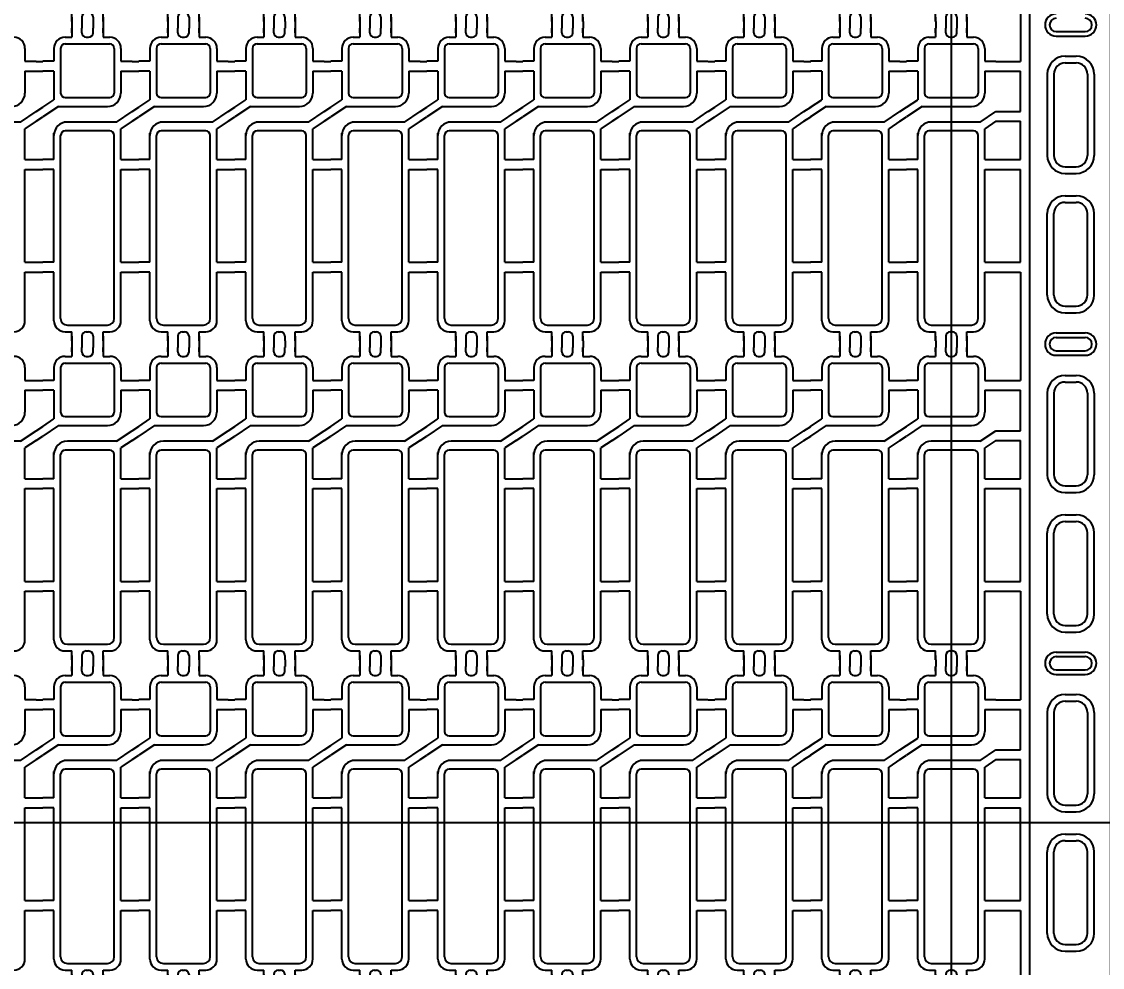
# Model space of a CAD drawing. Header units: millimetres. Extents: x -969 to -640, y 747 to 954.
# Drawn here: x -684.57 to -660.36, y 883.88 to 905.07 of the extents above; entities that cross this region are included whole.
import ezdxf

# ---------------------------------------------------------------- set-up
doc = ezdxf.new("R2010")
doc.units = ezdxf.units.MM
doc.header["$PDMODE"] = 3
doc.header["$PDSIZE"] = -1
doc.linetypes.add('CENTER', pattern=[10.16, 6.35, -1.27, 1.27, -1.27])
doc.linetypes.add('HIDDEN', pattern=[1.905, 1.27, -0.635])
doc.layers.get('DEFPOINTS').update_dxf_attribs({"color": 10})
for name, color, linetype in [('1', 3, 'Continuous'), ('b etching', 1, 'Continuous'), ('CEN', 8, 'CENTER'), ('DIM', 7, 'Continuous'), ('HID', 1, 'HIDDEN')]:
    doc.layers.add(name, color=color, linetype=linetype)
doc.styles.add('SIMPLEX', font='simplex')
doc.styles.get("Standard").update_dxf_attribs({"font": 'txt.shx', "bigfont": 'chineset.shx'})
doc.dimstyles.new('ISO-25', dxfattribs={"dimtxt": 2.5, "dimasz": 2.5, "dimexe": 1.25, "dimexo": 0.625, "dimtad": 1, "dimtxsty": 'Standard', "dimcen": 2.5, "dimadec": 0, "dimazin": 0, "dimtfac": 1, "dimtmove": 0, "dimatfit": 3, "dimfxl": 1, "dimarcsym": 0})

# ---------------------------------------------------------------- blocks, each defined once
blk = doc.blocks.new('_OPEN30')
at = {"color": 0, "linetype": 'ByBlock'}
for p, q in [((-1, 0.268), (0, 0)), ((0, 0), (-1, -0.268)), ((0, 0), (-1, 0))]:
    blk.add_line(p, q, dxfattribs=at)
blk = doc.blocks.new('*D30')
at = {"layer": 'DEFPOINTS', "color": 0, "transparency": 16777216}
for p in [(-660.174, 942.797), (-718.249, 920.116), (-660.174, 858.416)]:
    blk.add_point(p, dxfattribs=at)
at = {"layer": 'DIM', "color": 0, "lineweight": -2, "transparency": 16777216}
for p, q in [((-718.249, 921.116), (-718.249, 943.797)), ((-660.174, 859.416), (-660.174, 943.797)), ((-716.249, 942.797), (-698.14, 942.797)), ((-662.174, 942.797), (-680.283, 942.797))]:
    blk.add_line(p, q, dxfattribs=at)
at = {"layer": 'DIM', "color": 0, "lineweight": -2, "transparency": 16777216, "xscale": 2, "yscale": 2, "zscale": 2, "rotation": 180}
blk.add_blockref('_OPEN30', (-718.249, 942.797), dxfattribs=at)
at = {"layer": 'DIM', "color": 0, "lineweight": -2, "transparency": 16777216, "xscale": 2, "yscale": 2, "zscale": 2}
blk.add_blockref('_OPEN30', (-660.174, 942.797), dxfattribs=at)
at = {"layer": 'DIM', "color": 0, "transparency": 16777216, "insert": (-689.211, 942.797), "char_height": 3, "attachment_point": 5, "style": 'SIMPLEX'}
blk.add_mtext('58,075', dxfattribs=at)
blk = doc.blocks.new('e1')
at = {"layer": '1'}
for p, q in [((-947.058, 906.581), (-947.058, 906.481)), ((-947.058, 906.481), (-947.058, 906.581)), ((-947.058, 906.581), (-947.058, 906.381)), ((-946.358, 906.581), (-946.358, 906.481)), ((-946.358, 906.481), (-946.358, 906.581)), ((-946.358, 906.581), (-946.358, 906.381)), ((-946.358, 906.381), (-946.208, 906.381)), ((-947.458, 906.131), (-947.458, 905.841)), ((-945.958, 906.131), (-945.958, 905.841)), ((-947.458, 905.841), (-947.708, 905.841)), ((-945.958, 905.841), (-945.708, 905.841)), ((-947.458, 905.621), (-947.708, 905.621)), ((-947.458, 905.621), (-947.458, 904.981)), ((-945.958, 905.621), (-945.958, 905.131)), ((-945.958, 905.621), (-945.708, 905.621)), ((-947.358, 904.831), (-946.258, 904.831)), ((-946.058, 904.481), (-947.158, 904.481)), ((-947.458, 903.641), (-947.458, 904.231)), ((-945.958, 903.641), (-945.958, 904.331)), ((-947.458, 903.641), (-947.708, 903.641)), ((-945.958, 903.641), (-945.708, 903.641)), ((-947.458, 903.421), (-947.708, 903.421)), ((-947.458, 901.341), (-947.458, 903.421)), ((-945.958, 901.341), (-945.958, 903.421)), ((-945.958, 903.421), (-945.708, 903.421)), ((-947.458, 901.341), (-947.708, 901.341)), ((-945.958, 901.341), (-945.708, 901.341)), ((-947.458, 901.121), (-947.708, 901.121)), ((-947.458, 900.031), (-947.458, 901.121)), ((-945.958, 900.031), (-945.958, 901.121)), ((-945.958, 901.121), (-945.708, 901.121)), ((-947.058, 899.581), (-947.058, 899.781)), ((-947.058, 899.581), (-947.058, 899.681)), ((-947.058, 899.681), (-947.058, 899.581)), ((-946.358, 899.781), (-946.208, 899.781)), ((-946.358, 899.581), (-946.358, 899.781)), ((-946.358, 899.581), (-946.358, 899.681)), ((-946.358, 899.681), (-946.358, 899.581))]:
    blk.add_line(p, q, dxfattribs=at)
at = {"layer": '1', "linetype": 'ByBlock'}
for p, q in [((-946.833, 906.481), (-946.833, 906.581)), ((-946.583, 906.481), (-946.583, 906.581)), ((-947.208, 906.381), (-947.058, 906.381)), ((-946.733, 906.381), (-946.683, 906.381)), ((-947.708, 904.814), (-947.458, 904.981)), ((-947.358, 904.831), (-947.708, 904.597)), ((-946.058, 904.481), (-945.708, 904.714)), ((-945.708, 904.497), (-945.958, 904.331)), ((-947.208, 899.781), (-947.058, 899.781)), ((-946.833, 899.681), (-946.833, 899.581)), ((-946.733, 899.781), (-946.683, 899.781)), ((-946.583, 899.681), (-946.583, 899.581))]:
    blk.add_line(p, q, dxfattribs=at)
for centre, start, end in [((-946.733, 906.481), 180, 270), ((-946.683, 906.481), 270, 0), ((-946.733, 899.681), 90, 180), ((-946.683, 899.681), 0, 90)]:
    blk.add_arc(centre, 0.1, start, end, dxfattribs=at)
at = {"layer": '1'}
for centre, radius, start, end in [((-947.208, 906.131), 0.25, 90, 180), ((-946.208, 906.131), 0.25, 0, 90), ((-946.258, 905.131), 0.3, 270, 0), ((-947.158, 904.181), 0.3, 90, 180), ((-947.208, 900.031), 0.25, 180, 270), ((-946.208, 900.031), 0.25, 270, 0)]:
    blk.add_arc(centre, radius, start, end, dxfattribs=at)
blk = doc.blocks.new('e2')
at = {"layer": 'b etching', "linetype": 'ByBlock'}
for p, q in [((-947.208, 906.231), (-946.208, 906.231)), ((-947.308, 906.131), (-947.308, 905.131)), ((-946.108, 906.131), (-946.108, 905.131)), ((-947.208, 905.031), (-946.208, 905.031)), ((-946.208, 904.281), (-947.208, 904.281)), ((-947.308, 900.081), (-947.308, 904.181)), ((-946.108, 900.081), (-946.108, 904.181)), ((-947.158, 899.931), (-946.258, 899.931))]:
    blk.add_line(p, q, dxfattribs=at)
for centre, radius, start, end in [((-947.208, 906.131), 0.1, 90, 180), ((-946.208, 906.131), 0.1, 360, 90), ((-947.208, 905.131), 0.1, 180, 270), ((-946.208, 905.131), 0.1, 270, 360), ((-947.208, 904.181), 0.1, 90, 180), ((-946.208, 904.181), 0.1, 0, 90), ((-947.158, 900.081), 0.15, 180, 270), ((-946.258, 900.081), 0.15, 270, 0)]:
    blk.add_arc(centre, radius, start, end, dxfattribs=at)

msp = doc.modelspace()

# ---------------------------------------------------------------- linework, layer by layer
at = {"layer": '1', "linetype": 'ByBlock'}
for p, q in [((-662.1986804, 906.60640189), (-662.1986804, 904.17640189)), ((-683.4486804, 905.06640189), (-683.4486804, 904.91640189)), ((-683.2236804, 905.06640189), (-683.2236804, 904.91640189)), ((-682.9736804, 905.06640189), (-682.9736804, 904.91640189)), ((-682.7486804, 905.06640189), (-682.7486804, 904.91640189)), ((-681.2986804, 905.06640189), (-681.2986804, 904.91640189)), ((-681.0736804, 905.06640189), (-681.0736804, 904.91640189)), ((-680.8236804, 905.06640189), (-680.8236804, 904.91640189)), ((-680.5986804, 905.06640189), (-680.5986804, 904.91640189)), ((-679.1486804, 905.06640189), (-679.1486804, 904.91640189)), ((-678.9236804, 905.06640189), (-678.9236804, 904.91640189)), ((-678.6736804, 905.06640189), (-678.6736804, 904.91640189)), ((-678.4486804, 905.06640189), (-678.4486804, 904.91640189)), ((-676.9986804, 905.06640189), (-676.9986804, 904.91640189)), ((-676.7736804, 905.06640189), (-676.7736804, 904.91640189)), ((-676.5236804, 905.06640189), (-676.5236804, 904.91640189)), ((-676.2986804, 905.06640189), (-676.2986804, 904.91640189)), ((-674.8486804, 905.06640189), (-674.8486804, 904.91640189)), ((-674.6236804, 905.06640189), (-674.6236804, 904.91640189)), ((-674.3736804, 905.06640189), (-674.3736804, 904.91640189)), ((-674.1486804, 905.06640189), (-674.1486804, 904.91640189)), ((-672.6986804, 905.06640189), (-672.6986804, 904.91640189)), ((-672.4736804, 905.06640189), (-672.4736804, 904.91640189)), ((-672.2236804, 905.06640189), (-672.2236804, 904.91640189)), ((-671.9986804, 905.06640189), (-671.9986804, 904.91640189)), ((-670.5486804, 905.06640189), (-670.5486804, 904.91640189)), ((-670.3236804, 905.06640189), (-670.3236804, 904.91640189)), ((-670.0736804, 905.06640189), (-670.0736804, 904.91640189)), ((-669.8486804, 905.06640189), (-669.8486804, 904.91640189)), ((-668.3986804, 905.06640189), (-668.3986804, 904.91640189)), ((-668.1736804, 905.06640189), (-668.1736804, 904.91640189)), ((-667.9236804, 905.06640189), (-667.9236804, 904.91640189)), ((-667.6986804, 905.06640189), (-667.6986804, 904.91640189)), ((-666.2486804, 905.06640189), (-666.2486804, 904.91640189)), ((-666.0236804, 905.06640189), (-666.0236804, 904.91640189)), ((-665.7736804, 905.06640189), (-665.7736804, 904.91640189)), ((-665.5486804, 905.06640189), (-665.5486804, 904.91640189)), ((-664.0986804, 905.06640189), (-664.0986804, 904.91640189)), ((-663.8736804, 905.06640189), (-663.8736804, 904.91640189)), ((-663.6236804, 905.06640189), (-663.6236804, 904.91640189)), ((-663.3986804, 905.06640189), (-663.3986804, 904.91640189)), ((-684.2486804, 904.17640189), (-684.0986804, 904.17640189)), ((-682.0986804, 904.17640189), (-681.9486804, 904.17640189)), ((-679.9486804, 904.17640189), (-679.7986804, 904.17640189)), ((-677.7986804, 904.17640189), (-677.6486804, 904.17640189)), ((-675.6486804, 904.17640189), (-675.4986804, 904.17640189)), ((-673.4986804, 904.17640189), (-673.3486804, 904.17640189)), ((-671.3486804, 904.17640189), (-671.1986804, 904.17640189)), ((-669.1986804, 904.17640189), (-669.0486804, 904.17640189)), ((-667.0486804, 904.17640189), (-666.8986804, 904.17640189)), ((-664.8986804, 904.17640189), (-664.7486804, 904.17640189)), ((-662.7486804, 904.17640189), (-662.1986804, 904.17640189)), ((-684.2486804, 903.95640189), (-684.0986804, 903.95640189)), ((-682.0986804, 903.95640189), (-681.9486804, 903.95640189)), ((-679.9486804, 903.95640189), (-679.7986804, 903.95640189)), ((-677.7986804, 903.95640189), (-677.6486804, 903.95640189)), ((-675.6486804, 903.95640189), (-675.4986804, 903.95640189)), ((-673.4986804, 903.95640189), (-673.3486804, 903.95640189)), ((-671.3486804, 903.95640189), (-671.1986804, 903.95640189)), ((-669.1986804, 903.95640189), (-669.0486804, 903.95640189)), ((-667.0486804, 903.95640189), (-666.8986804, 903.95640189)), ((-664.8986804, 903.95640189), (-664.7486804, 903.95640189)), ((-662.7486804, 903.95640189), (-662.1986804, 903.95640189)), ((-662.1986804, 903.04973522), (-662.1986804, 903.95640189)), ((-684.2486804, 903.04973522), (-684.0986804, 903.14973522)), ((-682.0986804, 903.04973522), (-681.9486804, 903.14973522)), ((-679.9486804, 903.04973522), (-679.7986804, 903.14973522)), ((-677.7986804, 903.04973522), (-677.6486804, 903.14973522)), ((-675.6486804, 903.04973522), (-675.4986804, 903.14973522)), ((-673.4986804, 903.04973522), (-673.3486804, 903.14973522)), ((-671.3486804, 903.04973522), (-671.1986804, 903.14973522)), ((-669.1986804, 903.04973522), (-669.0486804, 903.14973522)), ((-667.0486804, 903.04973522), (-666.8986804, 903.14973522)), ((-664.8986804, 903.04973522), (-664.7486804, 903.14973522)), ((-662.7486804, 903.04973522), (-662.1986804, 903.04973522)), ((-684.2486804, 902.83306855), (-684.0986804, 902.93306855)), ((-682.0986804, 902.83306855), (-681.9486804, 902.93306855)), ((-679.9486804, 902.83306855), (-679.7986804, 902.93306855)), ((-677.7986804, 902.83306855), (-677.6486804, 902.93306855)), ((-675.6486804, 902.83306855), (-675.4986804, 902.93306855)), ((-673.4986804, 902.83306855), (-673.3486804, 902.93306855)), ((-671.3486804, 902.83306855), (-671.1986804, 902.93306855)), ((-669.1986804, 902.83306855), (-669.0486804, 902.93306855)), ((-667.0486804, 902.83306855), (-666.8986804, 902.93306855)), ((-664.8986804, 902.83306855), (-664.7486804, 902.93306855)), ((-662.7486804, 902.83306855), (-662.1986804, 902.83306855)), ((-662.1986804, 901.97640189), (-662.1986804, 902.83306855)), ((-684.2486804, 901.97640189), (-684.0986804, 901.97640189)), ((-682.0986804, 901.97640189), (-681.9486804, 901.97640189)), ((-679.9486804, 901.97640189), (-679.7986804, 901.97640189)), ((-677.7986804, 901.97640189), (-677.6486804, 901.97640189)), ((-675.6486804, 901.97640189), (-675.4986804, 901.97640189)), ((-673.4986804, 901.97640189), (-673.3486804, 901.97640189)), ((-671.3486804, 901.97640189), (-671.1986804, 901.97640189)), ((-669.1986804, 901.97640189), (-669.0486804, 901.97640189)), ((-667.0486804, 901.97640189), (-666.8986804, 901.97640189)), ((-664.8986804, 901.97640189), (-664.7486804, 901.97640189)), ((-662.7486804, 901.97640189), (-662.1986804, 901.97640189)), ((-684.2486804, 901.75640189), (-684.0986804, 901.75640189)), ((-682.0986804, 901.75640189), (-681.9486804, 901.75640189)), ((-679.9486804, 901.75640189), (-679.7986804, 901.75640189)), ((-677.7986804, 901.75640189), (-677.6486804, 901.75640189)), ((-675.6486804, 901.75640189), (-675.4986804, 901.75640189)), ((-673.4986804, 901.75640189), (-673.3486804, 901.75640189)), ((-671.3486804, 901.75640189), (-671.1986804, 901.75640189)), ((-669.1986804, 901.75640189), (-669.0486804, 901.75640189)), ((-667.0486804, 901.75640189), (-666.8986804, 901.75640189)), ((-664.8986804, 901.75640189), (-664.7486804, 901.75640189)), ((-662.7486804, 901.75640189), (-662.1986804, 901.75640189)), ((-662.1986804, 899.67640189), (-662.1986804, 901.75640189)), ((-684.2486804, 899.67640189), (-684.0986804, 899.67640189)), ((-682.0986804, 899.67640189), (-681.9486804, 899.67640189)), ((-679.9486804, 899.67640189), (-679.7986804, 899.67640189)), ((-677.7986804, 899.67640189), (-677.6486804, 899.67640189)), ((-675.6486804, 899.67640189), (-675.4986804, 899.67640189)), ((-673.4986804, 899.67640189), (-673.3486804, 899.67640189)), ((-671.3486804, 899.67640189), (-671.1986804, 899.67640189)), ((-669.1986804, 899.67640189), (-669.0486804, 899.67640189)), ((-667.0486804, 899.67640189), (-666.8986804, 899.67640189)), ((-664.8986804, 899.67640189), (-664.7486804, 899.67640189)), ((-662.7486804, 899.67640189), (-662.1986804, 899.67640189)), ((-684.2486804, 899.45640189), (-684.0986804, 899.45640189)), ((-682.0986804, 899.45640189), (-681.9486804, 899.45640189)), ((-679.9486804, 899.45640189), (-679.7986804, 899.45640189)), ((-677.7986804, 899.45640189), (-677.6486804, 899.45640189)), ((-675.6486804, 899.45640189), (-675.4986804, 899.45640189)), ((-673.4986804, 899.45640189), (-673.3486804, 899.45640189)), ((-671.3486804, 899.45640189), (-671.1986804, 899.45640189)), ((-669.1986804, 899.45640189), (-669.0486804, 899.45640189)), ((-667.0486804, 899.45640189), (-666.8986804, 899.45640189)), ((-664.8986804, 899.45640189), (-664.7486804, 899.45640189)), ((-662.7486804, 899.45640189), (-662.1986804, 899.45640189)), ((-662.1986804, 899.45640189), (-662.1986804, 897.02640189)), ((-683.4486804, 897.91640189), (-683.4486804, 897.76640189)), ((-683.2236804, 897.91640189), (-683.2236804, 897.76640189)), ((-682.9736804, 897.91640189), (-682.9736804, 897.76640189)), ((-682.7486804, 897.91640189), (-682.7486804, 897.76640189)), ((-681.2986804, 897.91640189), (-681.2986804, 897.76640189)), ((-681.0736804, 897.91640189), (-681.0736804, 897.76640189)), ((-680.8236804, 897.91640189), (-680.8236804, 897.76640189)), ((-680.5986804, 897.91640189), (-680.5986804, 897.76640189)), ((-679.1486804, 897.91640189), (-679.1486804, 897.76640189)), ((-678.9236804, 897.91640189), (-678.9236804, 897.76640189)), ((-678.6736804, 897.91640189), (-678.6736804, 897.76640189)), ((-678.4486804, 897.91640189), (-678.4486804, 897.76640189)), ((-676.9986804, 897.91640189), (-676.9986804, 897.76640189)), ((-676.7736804, 897.91640189), (-676.7736804, 897.76640189)), ((-676.5236804, 897.91640189), (-676.5236804, 897.76640189)), ((-676.2986804, 897.91640189), (-676.2986804, 897.76640189)), ((-674.8486804, 897.91640189), (-674.8486804, 897.76640189)), ((-674.6236804, 897.91640189), (-674.6236804, 897.76640189)), ((-674.3736804, 897.91640189), (-674.3736804, 897.76640189)), ((-674.1486804, 897.91640189), (-674.1486804, 897.76640189)), ((-672.6986804, 897.91640189), (-672.6986804, 897.76640189)), ((-672.4736804, 897.91640189), (-672.4736804, 897.76640189)), ((-672.2236804, 897.91640189), (-672.2236804, 897.76640189)), ((-671.9986804, 897.91640189), (-671.9986804, 897.76640189)), ((-670.5486804, 897.91640189), (-670.5486804, 897.76640189)), ((-670.3236804, 897.91640189), (-670.3236804, 897.76640189)), ((-670.0736804, 897.91640189), (-670.0736804, 897.76640189)), ((-669.8486804, 897.91640189), (-669.8486804, 897.76640189)), ((-668.3986804, 897.91640189), (-668.3986804, 897.76640189)), ((-668.1736804, 897.91640189), (-668.1736804, 897.76640189)), ((-667.9236804, 897.91640189), (-667.9236804, 897.76640189)), ((-667.6986804, 897.91640189), (-667.6986804, 897.76640189)), ((-666.2486804, 897.91640189), (-666.2486804, 897.76640189)), ((-666.0236804, 897.91640189), (-666.0236804, 897.76640189)), ((-665.7736804, 897.91640189), (-665.7736804, 897.76640189)), ((-665.5486804, 897.91640189), (-665.5486804, 897.76640189)), ((-664.0986804, 897.91640189), (-664.0986804, 897.76640189)), ((-663.8736804, 897.91640189), (-663.8736804, 897.76640189)), ((-663.6236804, 897.91640189), (-663.6236804, 897.76640189)), ((-663.3986804, 897.91640189), (-663.3986804, 897.76640189)), ((-684.2486804, 897.02640189), (-684.0986804, 897.02640189)), ((-682.0986804, 897.02640189), (-681.9486804, 897.02640189)), ((-679.9486804, 897.02640189), (-679.7986804, 897.02640189)), ((-677.7986804, 897.02640189), (-677.6486804, 897.02640189)), ((-675.6486804, 897.02640189), (-675.4986804, 897.02640189)), ((-673.4986804, 897.02640189), (-673.3486804, 897.02640189)), ((-671.3486804, 897.02640189), (-671.1986804, 897.02640189)), ((-669.1986804, 897.02640189), (-669.0486804, 897.02640189)), ((-667.0486804, 897.02640189), (-666.8986804, 897.02640189)), ((-664.8986804, 897.02640189), (-664.7486804, 897.02640189)), ((-662.7486804, 897.02640189), (-662.1986804, 897.02640189)), ((-684.2486804, 896.80640189), (-684.0986804, 896.80640189)), ((-682.0986804, 896.80640189), (-681.9486804, 896.80640189)), ((-679.9486804, 896.80640189), (-679.7986804, 896.80640189)), ((-677.7986804, 896.80640189), (-677.6486804, 896.80640189)), ((-675.6486804, 896.80640189), (-675.4986804, 896.80640189)), ((-673.4986804, 896.80640189), (-673.3486804, 896.80640189)), ((-671.3486804, 896.80640189), (-671.1986804, 896.80640189)), ((-669.1986804, 896.80640189), (-669.0486804, 896.80640189)), ((-667.0486804, 896.80640189), (-666.8986804, 896.80640189)), ((-664.8986804, 896.80640189), (-664.7486804, 896.80640189)), ((-662.7486804, 896.80640189), (-662.1986804, 896.80640189)), ((-662.1986804, 895.89973522), (-662.1986804, 896.80640189)), ((-684.2486804, 895.89973522), (-684.0986804, 895.99973522)), ((-682.0986804, 895.89973522), (-681.9486804, 895.99973522)), ((-679.9486804, 895.89973522), (-679.7986804, 895.99973522)), ((-677.7986804, 895.89973522), (-677.6486804, 895.99973522)), ((-675.6486804, 895.89973522), (-675.4986804, 895.99973522)), ((-673.4986804, 895.89973522), (-673.3486804, 895.99973522)), ((-671.3486804, 895.89973522), (-671.1986804, 895.99973522)), ((-669.1986804, 895.89973522), (-669.0486804, 895.99973522)), ((-667.0486804, 895.89973522), (-666.8986804, 895.99973522)), ((-664.8986804, 895.89973522), (-664.7486804, 895.99973522)), ((-684.2486804, 895.68306855), (-684.0986804, 895.78306855)), ((-682.0986804, 895.68306855), (-681.9486804, 895.78306855)), ((-679.9486804, 895.68306855), (-679.7986804, 895.78306855)), ((-677.7986804, 895.68306855), (-677.6486804, 895.78306855)), ((-675.6486804, 895.68306855), (-675.4986804, 895.78306855)), ((-673.4986804, 895.68306855), (-673.3486804, 895.78306855)), ((-671.3486804, 895.68306855), (-671.1986804, 895.78306855)), ((-669.1986804, 895.68306855), (-669.0486804, 895.78306855)), ((-667.0486804, 895.68306855), (-666.8986804, 895.78306855)), ((-664.8986804, 895.68306855), (-664.7486804, 895.78306855)), ((-662.7486804, 895.89973522), (-662.1986804, 895.89973522)), ((-662.7486804, 895.68306855), (-662.1986804, 895.68306855)), ((-662.1986804, 894.82640189), (-662.1986804, 895.68306855)), ((-684.2486804, 894.82640189), (-684.0986804, 894.82640189)), ((-682.0986804, 894.82640189), (-681.9486804, 894.82640189)), ((-679.9486804, 894.82640189), (-679.7986804, 894.82640189)), ((-677.7986804, 894.82640189), (-677.6486804, 894.82640189)), ((-675.6486804, 894.82640189), (-675.4986804, 894.82640189)), ((-673.4986804, 894.82640189), (-673.3486804, 894.82640189)), ((-671.3486804, 894.82640189), (-671.1986804, 894.82640189)), ((-669.1986804, 894.82640189), (-669.0486804, 894.82640189)), ((-667.0486804, 894.82640189), (-666.8986804, 894.82640189)), ((-664.8986804, 894.82640189), (-664.7486804, 894.82640189)), ((-662.7486804, 894.82640189), (-662.1986804, 894.82640189)), ((-684.2486804, 894.60640189), (-684.0986804, 894.60640189)), ((-682.0986804, 894.60640189), (-681.9486804, 894.60640189)), ((-679.9486804, 894.60640189), (-679.7986804, 894.60640189)), ((-677.7986804, 894.60640189), (-677.6486804, 894.60640189)), ((-675.6486804, 894.60640189), (-675.4986804, 894.60640189)), ((-673.4986804, 894.60640189), (-673.3486804, 894.60640189)), ((-671.3486804, 894.60640189), (-671.1986804, 894.60640189)), ((-669.1986804, 894.60640189), (-669.0486804, 894.60640189)), ((-667.0486804, 894.60640189), (-666.8986804, 894.60640189)), ((-664.8986804, 894.60640189), (-664.7486804, 894.60640189)), ((-662.7486804, 894.60640189), (-662.1986804, 894.60640189)), ((-662.1986804, 892.52640189), (-662.1986804, 894.60640189)), ((-684.2486804, 892.52640189), (-684.0986804, 892.52640189)), ((-682.0986804, 892.52640189), (-681.9486804, 892.52640189)), ((-679.9486804, 892.52640189), (-679.7986804, 892.52640189)), ((-677.7986804, 892.52640189), (-677.6486804, 892.52640189)), ((-675.6486804, 892.52640189), (-675.4986804, 892.52640189)), ((-673.4986804, 892.52640189), (-673.3486804, 892.52640189)), ((-671.3486804, 892.52640189), (-671.1986804, 892.52640189)), ((-669.1986804, 892.52640189), (-669.0486804, 892.52640189)), ((-667.0486804, 892.52640189), (-666.8986804, 892.52640189)), ((-664.8986804, 892.52640189), (-664.7486804, 892.52640189)), ((-662.7486804, 892.52640189), (-662.1986804, 892.52640189)), ((-684.2486804, 892.30640189), (-684.0986804, 892.30640189)), ((-682.0986804, 892.30640189), (-681.9486804, 892.30640189)), ((-679.9486804, 892.30640189), (-679.7986804, 892.30640189)), ((-677.7986804, 892.30640189), (-677.6486804, 892.30640189)), ((-675.6486804, 892.30640189), (-675.4986804, 892.30640189)), ((-673.4986804, 892.30640189), (-673.3486804, 892.30640189)), ((-671.3486804, 892.30640189), (-671.1986804, 892.30640189)), ((-669.1986804, 892.30640189), (-669.0486804, 892.30640189)), ((-667.0486804, 892.30640189), (-666.8986804, 892.30640189)), ((-664.8986804, 892.30640189), (-664.7486804, 892.30640189)), ((-662.7486804, 892.30640189), (-662.1986804, 892.30640189)), ((-662.1986804, 892.30640189), (-662.1986804, 889.87640189)), ((-683.4486804, 890.76640189), (-683.4486804, 890.61640189)), ((-683.2236804, 890.76640189), (-683.2236804, 890.61640189)), ((-682.9736804, 890.76640189), (-682.9736804, 890.61640189)), ((-682.7486804, 890.76640189), (-682.7486804, 890.61640189)), ((-681.2986804, 890.76640189), (-681.2986804, 890.61640189)), ((-681.0736804, 890.76640189), (-681.0736804, 890.61640189)), ((-680.8236804, 890.76640189), (-680.8236804, 890.61640189)), ((-680.5986804, 890.76640189), (-680.5986804, 890.61640189)), ((-679.1486804, 890.76640189), (-679.1486804, 890.61640189)), ((-678.9236804, 890.76640189), (-678.9236804, 890.61640189)), ((-678.6736804, 890.76640189), (-678.6736804, 890.61640189)), ((-678.4486804, 890.76640189), (-678.4486804, 890.61640189)), ((-676.9986804, 890.76640189), (-676.9986804, 890.61640189)), ((-676.7736804, 890.76640189), (-676.7736804, 890.61640189)), ((-676.5236804, 890.76640189), (-676.5236804, 890.61640189)), ((-676.2986804, 890.76640189), (-676.2986804, 890.61640189)), ((-674.8486804, 890.76640189), (-674.8486804, 890.61640189)), ((-674.6236804, 890.76640189), (-674.6236804, 890.61640189)), ((-674.3736804, 890.76640189), (-674.3736804, 890.61640189)), ((-674.1486804, 890.76640189), (-674.1486804, 890.61640189)), ((-672.6986804, 890.76640189), (-672.6986804, 890.61640189)), ((-672.4736804, 890.76640189), (-672.4736804, 890.61640189)), ((-672.2236804, 890.76640189), (-672.2236804, 890.61640189)), ((-671.9986804, 890.76640189), (-671.9986804, 890.61640189)), ((-670.5486804, 890.76640189), (-670.5486804, 890.61640189)), ((-670.3236804, 890.76640189), (-670.3236804, 890.61640189)), ((-670.0736804, 890.76640189), (-670.0736804, 890.61640189)), ((-669.8486804, 890.76640189), (-669.8486804, 890.61640189)), ((-668.3986804, 890.76640189), (-668.3986804, 890.61640189)), ((-668.1736804, 890.76640189), (-668.1736804, 890.61640189)), ((-667.9236804, 890.76640189), (-667.9236804, 890.61640189)), ((-667.6986804, 890.76640189), (-667.6986804, 890.61640189)), ((-666.2486804, 890.76640189), (-666.2486804, 890.61640189)), ((-666.0236804, 890.76640189), (-666.0236804, 890.61640189)), ((-665.7736804, 890.76640189), (-665.7736804, 890.61640189)), ((-665.5486804, 890.76640189), (-665.5486804, 890.61640189)), ((-664.0986804, 890.76640189), (-664.0986804, 890.61640189)), ((-663.8736804, 890.76640189), (-663.8736804, 890.61640189)), ((-663.6236804, 890.76640189), (-663.6236804, 890.61640189)), ((-663.3986804, 890.76640189), (-663.3986804, 890.61640189)), ((-684.2486804, 889.87640189), (-684.0986804, 889.87640189)), ((-682.0986804, 889.87640189), (-681.9486804, 889.87640189)), ((-679.9486804, 889.87640189), (-679.7986804, 889.87640189)), ((-677.7986804, 889.87640189), (-677.6486804, 889.87640189)), ((-675.6486804, 889.87640189), (-675.4986804, 889.87640189)), ((-673.4986804, 889.87640189), (-673.3486804, 889.87640189)), ((-671.3486804, 889.87640189), (-671.1986804, 889.87640189)), ((-669.1986804, 889.87640189), (-669.0486804, 889.87640189)), ((-667.0486804, 889.87640189), (-666.8986804, 889.87640189)), ((-664.8986804, 889.87640189), (-664.7486804, 889.87640189)), ((-662.7486804, 889.87640189), (-662.1986804, 889.87640189)), ((-684.2486804, 889.65640189), (-684.0986804, 889.65640189)), ((-682.0986804, 889.65640189), (-681.9486804, 889.65640189)), ((-679.9486804, 889.65640189), (-679.7986804, 889.65640189)), ((-677.7986804, 889.65640189), (-677.6486804, 889.65640189)), ((-675.6486804, 889.65640189), (-675.4986804, 889.65640189)), ((-673.4986804, 889.65640189), (-673.3486804, 889.65640189)), ((-671.3486804, 889.65640189), (-671.1986804, 889.65640189)), ((-669.1986804, 889.65640189), (-669.0486804, 889.65640189)), ((-667.0486804, 889.65640189), (-666.8986804, 889.65640189)), ((-664.8986804, 889.65640189), (-664.7486804, 889.65640189)), ((-662.7486804, 889.65640189), (-662.1986804, 889.65640189)), ((-662.1986804, 888.74973522), (-662.1986804, 889.65640189)), ((-684.2486804, 888.74973522), (-684.0986804, 888.84973522)), ((-682.0986804, 888.74973522), (-681.9486804, 888.84973522)), ((-679.9486804, 888.74973522), (-679.7986804, 888.84973522)), ((-677.7986804, 888.74973522), (-677.6486804, 888.84973522)), ((-675.6486804, 888.74973522), (-675.4986804, 888.84973522)), ((-673.4986804, 888.74973522), (-673.3486804, 888.84973522)), ((-671.3486804, 888.74973522), (-671.1986804, 888.84973522)), ((-669.1986804, 888.74973522), (-669.0486804, 888.84973522)), ((-667.0486804, 888.74973522), (-666.8986804, 888.84973522)), ((-664.8986804, 888.74973522), (-664.7486804, 888.84973522)), ((-662.7486804, 888.74973522), (-662.1986804, 888.74973522)), ((-684.2486804, 888.53306855), (-684.0986804, 888.63306855)), ((-682.0986804, 888.53306855), (-681.9486804, 888.63306855)), ((-679.9486804, 888.53306855), (-679.7986804, 888.63306855)), ((-677.7986804, 888.53306855), (-677.6486804, 888.63306855)), ((-675.6486804, 888.53306855), (-675.4986804, 888.63306855)), ((-673.4986804, 888.53306855), (-673.3486804, 888.63306855)), ((-671.3486804, 888.53306855), (-671.1986804, 888.63306855)), ((-669.1986804, 888.53306855), (-669.0486804, 888.63306855)), ((-667.0486804, 888.53306855), (-666.8986804, 888.63306855)), ((-664.8986804, 888.53306855), (-664.7486804, 888.63306855)), ((-662.7486804, 888.53306855), (-662.1986804, 888.53306855)), ((-662.1986804, 887.67640189), (-662.1986804, 888.53306855)), ((-684.2486804, 887.67640189), (-684.0986804, 887.67640189)), ((-682.0986804, 887.67640189), (-681.9486804, 887.67640189)), ((-679.9486804, 887.67640189), (-679.7986804, 887.67640189)), ((-677.7986804, 887.67640189), (-677.6486804, 887.67640189)), ((-675.6486804, 887.67640189), (-675.4986804, 887.67640189)), ((-673.4986804, 887.67640189), (-673.3486804, 887.67640189)), ((-671.3486804, 887.67640189), (-671.1986804, 887.67640189)), ((-669.1986804, 887.67640189), (-669.0486804, 887.67640189)), ((-667.0486804, 887.67640189), (-666.8986804, 887.67640189)), ((-664.8986804, 887.67640189), (-664.7486804, 887.67640189)), ((-662.7486804, 887.67640189), (-662.1986804, 887.67640189)), ((-684.2486804, 887.45640189), (-684.0986804, 887.45640189)), ((-682.0986804, 887.45640189), (-681.9486804, 887.45640189)), ((-679.9486804, 887.45640189), (-679.7986804, 887.45640189)), ((-677.7986804, 887.45640189), (-677.6486804, 887.45640189)), ((-675.6486804, 887.45640189), (-675.4986804, 887.45640189)), ((-673.4986804, 887.45640189), (-673.3486804, 887.45640189)), ((-671.3486804, 887.45640189), (-671.1986804, 887.45640189)), ((-669.1986804, 887.45640189), (-669.0486804, 887.45640189)), ((-667.0486804, 887.45640189), (-666.8986804, 887.45640189)), ((-664.8986804, 887.45640189), (-664.7486804, 887.45640189)), ((-662.7486804, 887.45640189), (-662.1986804, 887.45640189)), ((-662.1986804, 885.37640189), (-662.1986804, 887.45640189)), ((-684.2486804, 885.37640189), (-684.0986804, 885.37640189)), ((-682.0986804, 885.37640189), (-681.9486804, 885.37640189)), ((-679.9486804, 885.37640189), (-679.7986804, 885.37640189)), ((-677.7986804, 885.37640189), (-677.6486804, 885.37640189)), ((-675.6486804, 885.37640189), (-675.4986804, 885.37640189)), ((-673.4986804, 885.37640189), (-673.3486804, 885.37640189)), ((-671.3486804, 885.37640189), (-671.1986804, 885.37640189)), ((-669.1986804, 885.37640189), (-669.0486804, 885.37640189)), ((-667.0486804, 885.37640189), (-666.8986804, 885.37640189)), ((-664.8986804, 885.37640189), (-664.7486804, 885.37640189)), ((-662.7486804, 885.37640189), (-662.1986804, 885.37640189)), ((-684.2486804, 885.15640189), (-684.0986804, 885.15640189)), ((-682.0986804, 885.15640189), (-681.9486804, 885.15640189)), ((-679.9486804, 885.15640189), (-679.7986804, 885.15640189)), ((-677.7986804, 885.15640189), (-677.6486804, 885.15640189)), ((-675.6486804, 885.15640189), (-675.4986804, 885.15640189)), ((-673.4986804, 885.15640189), (-673.3486804, 885.15640189)), ((-671.3486804, 885.15640189), (-671.1986804, 885.15640189)), ((-669.1986804, 885.15640189), (-669.0486804, 885.15640189)), ((-667.0486804, 885.15640189), (-666.8986804, 885.15640189)), ((-664.8986804, 885.15640189), (-664.7486804, 885.15640189)), ((-662.7486804, 885.15640189), (-662.1986804, 885.15640189)), ((-662.1986804, 885.15640189), (-662.1986804, 882.72640189))]:
    msp.add_line(p, q, dxfattribs=at)
at = {"layer": '1'}
for p, q in [((-661.3986804, 904.84140189), (-660.7486804, 904.84140189)), ((-661.3986804, 904.84140189), (-660.7486804, 904.84140189)), ((-661.1986804, 904.14140189), (-660.9486804, 904.14140189)), ((-661.4486804, 903.89140189), (-661.4486804, 902.06640189)), ((-660.6986804, 903.89140189), (-660.6986804, 902.06640189)), ((-661.1986804, 901.81640189), (-660.9486804, 901.81640189)), ((-661.1986804, 901.01640189), (-660.9486804, 901.01640189)), ((-661.4486804, 898.94140189), (-661.4486804, 900.76640189)), ((-660.6986804, 898.94140189), (-660.6986804, 900.76640189)), ((-661.1986804, 898.69140189), (-660.9486804, 898.69140189)), ((-661.3986804, 897.99140189), (-660.7486804, 897.99140189)), ((-661.3986804, 897.99140189), (-660.7486804, 897.99140189)), ((-661.3986804, 897.69140189), (-660.7486804, 897.69140189)), ((-661.3986804, 897.69140189), (-660.7486804, 897.69140189)), ((-661.1986804, 896.99140189), (-660.9486804, 896.99140189)), ((-661.4486804, 896.74140189), (-661.4486804, 894.91640189)), ((-660.6986804, 896.74140189), (-660.6986804, 894.91640189)), ((-661.1986804, 894.66640189), (-660.9486804, 894.66640189)), ((-661.1986804, 893.86640189), (-660.9486804, 893.86640189)), ((-661.4486804, 891.79140189), (-661.4486804, 893.61640189)), ((-660.6986804, 891.79140189), (-660.6986804, 893.61640189)), ((-661.1986804, 891.54140189), (-660.9486804, 891.54140189)), ((-661.3986804, 890.84140189), (-660.7486804, 890.84140189)), ((-661.3986804, 890.84140189), (-660.7486804, 890.84140189)), ((-661.3986804, 890.54140189), (-660.7486804, 890.54140189)), ((-661.3986804, 890.54140189), (-660.7486804, 890.54140189)), ((-661.1986804, 889.84140189), (-660.9486804, 889.84140189)), ((-661.4486804, 889.59140189), (-661.4486804, 887.76640189)), ((-660.6986804, 889.59140189), (-660.6986804, 887.76640189)), ((-661.1986804, 887.51640189), (-660.9486804, 887.51640189)), ((-661.1986804, 886.71640189), (-660.9486804, 886.71640189)), ((-661.4486804, 884.64140189), (-661.4486804, 886.46640189)), ((-660.6986804, 884.64140189), (-660.6986804, 886.46640189)), ((-661.1986804, 884.39140189), (-660.9486804, 884.39140189))]:
    msp.add_line(p, q, dxfattribs=at)
for centre, radius, start, end in [((-661.3986804, 904.99140189), 0.15, 90, 270), ((-661.3986804, 904.99140189), 0.15, 90, 270), ((-660.7486804, 904.99140189), 0.15, 270, 90), ((-660.7486804, 904.99140189), 0.15, 270, 90), ((-661.1986804, 903.89140189), 0.25, 90, 180), ((-660.9486804, 903.89140189), 0.25, 0, 90), ((-661.1986804, 902.06640189), 0.25, 180, 270), ((-660.9486804, 902.06640189), 0.25, 270, 0), ((-661.1986804, 900.76640189), 0.25, 90, 180), ((-660.9486804, 900.76640189), 0.25, 360, 90), ((-661.1986804, 898.94140189), 0.25, 180, 270), ((-660.9486804, 898.94140189), 0.25, 270, 360), ((-661.3986804, 897.84140189), 0.15, 90, 270), ((-661.3986804, 897.84140189), 0.15, 90, 270), ((-660.7486804, 897.84140189), 0.15, 270, 90), ((-660.7486804, 897.84140189), 0.15, 270, 90), ((-661.1986804, 896.74140189), 0.25, 90, 180), ((-660.9486804, 896.74140189), 0.25, 0, 90), ((-661.1986804, 894.91640189), 0.25, 180, 270), ((-660.9486804, 894.91640189), 0.25, 270, 0), ((-661.1986804, 893.61640189), 0.25, 90, 180), ((-660.9486804, 893.61640189), 0.25, 360, 90), ((-661.1986804, 891.79140189), 0.25, 180, 270), ((-660.9486804, 891.79140189), 0.25, 270, 360), ((-661.3986804, 890.69140189), 0.15, 90, 270), ((-661.3986804, 890.69140189), 0.15, 90, 270), ((-660.7486804, 890.69140189), 0.15, 270, 90), ((-660.7486804, 890.69140189), 0.15, 270, 90), ((-661.1986804, 889.59140189), 0.25, 90, 180), ((-660.9486804, 889.59140189), 0.25, 0, 90), ((-661.1986804, 887.76640189), 0.25, 180, 270), ((-660.9486804, 887.76640189), 0.25, 270, 0), ((-661.1986804, 886.46640189), 0.25, 90, 180), ((-660.9486804, 886.46640189), 0.25, 360, 90), ((-661.1986804, 884.64140189), 0.25, 180, 270), ((-660.9486804, 884.64140189), 0.25, 270, 360)]:
    msp.add_arc(centre, radius, start, end, dxfattribs=at)
at = {"layer": 'CEN', "linetype": 'ByBlock'}
for p, q in [((-663.7486804, 920.51640189), (-663.7486804, 853.71640189)), ((-648.05900889, 887.11640189), (-914.20864364, 887.11640189))]:
    msp.add_line(p, q, dxfattribs=at)
at = {"layer": 'HID', "linetype": 'ByBlock'}
for p, q in [((-661.9986804, 912.36640189), (-661.9986804, 861.86640189)), ((-661.3986804, 904.74140189), (-660.7486804, 904.74140189)), ((-661.1986804, 904.29140189), (-660.9486804, 904.29140189)), ((-661.5986804, 903.89140189), (-661.5986804, 902.06640189)), ((-660.5486804, 903.89140189), (-660.5486804, 902.06640189)), ((-661.1986804, 901.66640189), (-660.9486804, 901.66640189)), ((-661.1986804, 901.16640189), (-660.9486804, 901.16640189)), ((-661.5986804, 898.94140189), (-661.5986804, 900.76640189)), ((-660.5486804, 898.94140189), (-660.5486804, 900.76640189)), ((-661.1986804, 898.54140189), (-660.9486804, 898.54140189)), ((-661.3986804, 898.09140189), (-660.7486804, 898.09140189)), ((-661.3986804, 897.59140189), (-660.7486804, 897.59140189)), ((-661.1986804, 897.14140189), (-660.9486804, 897.14140189)), ((-661.5986804, 896.74140189), (-661.5986804, 894.91640189)), ((-660.5486804, 896.74140189), (-660.5486804, 894.91640189)), ((-661.1986804, 894.51640189), (-660.9486804, 894.51640189)), ((-661.1986804, 894.01640189), (-660.9486804, 894.01640189)), ((-661.5986804, 891.79140189), (-661.5986804, 893.61640189)), ((-660.5486804, 891.79140189), (-660.5486804, 893.61640189)), ((-661.1986804, 891.39140189), (-660.9486804, 891.39140189)), ((-661.3986804, 890.94140189), (-660.7486804, 890.94140189)), ((-661.3986804, 890.44140189), (-660.7486804, 890.44140189)), ((-661.1986804, 889.99140189), (-660.9486804, 889.99140189)), ((-661.5986804, 889.59140189), (-661.5986804, 887.76640189)), ((-660.5486804, 889.59140189), (-660.5486804, 887.76640189)), ((-661.1986804, 887.36640189), (-660.9486804, 887.36640189)), ((-661.1986804, 886.86640189), (-660.9486804, 886.86640189)), ((-661.5986804, 884.64140189), (-661.5986804, 886.46640189)), ((-660.5486804, 884.64140189), (-660.5486804, 886.46640189)), ((-661.1986804, 884.24140189), (-660.9486804, 884.24140189))]:
    msp.add_line(p, q, dxfattribs=at)
for centre, radius, start, end in [((-661.3986804, 904.99140189), 0.25, 90, 270), ((-660.7486804, 904.99140189), 0.25, 270, 90), ((-661.1986804, 903.89140189), 0.4, 90, 180), ((-660.9486804, 903.89140189), 0.4, 0, 90), ((-661.1986804, 902.06640189), 0.4, 180, 270), ((-660.9486804, 902.06640189), 0.4, 270, 0), ((-661.1986804, 900.76640189), 0.4, 90, 180), ((-660.9486804, 900.76640189), 0.4, 360, 90), ((-661.1986804, 898.94140189), 0.4, 180, 270), ((-660.9486804, 898.94140189), 0.4, 270, 360), ((-661.3986804, 897.84140189), 0.25, 90, 270), ((-660.7486804, 897.84140189), 0.25, 270, 90), ((-661.1986804, 896.74140189), 0.4, 90, 180), ((-660.9486804, 896.74140189), 0.4, 0, 90), ((-661.1986804, 894.91640189), 0.4, 180, 270), ((-660.9486804, 894.91640189), 0.4, 270, 0), ((-661.1986804, 893.61640189), 0.4, 90, 180), ((-660.9486804, 893.61640189), 0.4, 360, 90), ((-661.1986804, 891.79140189), 0.4, 180, 270), ((-660.9486804, 891.79140189), 0.4, 270, 360), ((-661.3986804, 890.69140189), 0.25, 90, 270), ((-660.7486804, 890.69140189), 0.25, 270, 90), ((-661.1986804, 889.59140189), 0.4, 90, 180), ((-660.9486804, 889.59140189), 0.4, 0, 90), ((-661.1986804, 887.76640189), 0.4, 180, 270), ((-660.9486804, 887.76640189), 0.4, 270, 0), ((-661.1986804, 886.46640189), 0.4, 90, 180), ((-660.9486804, 886.46640189), 0.4, 360, 90), ((-661.1986804, 884.64140189), 0.4, 180, 270), ((-660.9486804, 884.64140189), 0.4, 270, 360)]:
    msp.add_arc(centre, radius, start, end, dxfattribs=at)

# ---------------------------------------------------------------- block references
at = {"linetype": 'ByBlock'}
for name, p in [('e1', (261.45886592, 5.48571429)), ('e1', (263.60886592, 5.48571429)), ('e1', (265.75886592, 5.48571429)), ('e1', (267.90886592, 5.48571429)), ('e1', (270.05886592, 5.48571429)), ('e1', (272.20886592, 5.48571429)), ('e1', (274.35886592, 5.48571429)), ('e1', (276.50886592, 5.48571429)), ('e1', (278.65886592, 5.48571429)), ('e1', (280.80886592, 5.48571429)), ('e1', (282.95886592, 5.48571429)), ('e1', (261.45886592, -1.66428571)), ('e1', (263.60886592, -1.66428571)), ('e1', (265.75886592, -1.66428571)), ('e1', (267.90886592, -1.66428571)), ('e1', (270.05886592, -1.66428571)), ('e1', (272.20886592, -1.66428571)), ('e1', (274.35886592, -1.66428571)), ('e1', (276.50886592, -1.66428571)), ('e1', (278.65886592, -1.66428571)), ('e1', (280.80886592, -1.66428571)), ('e1', (282.95886592, -1.66428571)), ('e2', (263.60886592, -1.66428571)), ('e2', (265.75886592, -1.66428571)), ('e2', (267.90886592, -1.66428571)), ('e2', (270.05886592, -1.66428571)), ('e2', (272.20886592, -1.66428571)), ('e2', (274.35886592, -1.66428571)), ('e2', (276.50886592, -1.66428571)), ('e2', (278.65886592, -1.66428571)), ('e2', (280.80886592, -1.66428571)), ('e2', (282.95886592, -1.66428571)), ('e1', (261.45886592, -8.81428571)), ('e1', (263.60886592, -8.81428571)), ('e1', (265.75886592, -8.81428571)), ('e1', (267.90886592, -8.81428571)), ('e1', (270.05886592, -8.81428571)), ('e1', (272.20886592, -8.81428571)), ('e1', (274.35886592, -8.81428571)), ('e1', (276.50886592, -8.81428571)), ('e1', (278.65886592, -8.81428571)), ('e1', (280.80886592, -8.81428571)), ('e1', (282.95886592, -8.81428571)), ('e2', (263.60886592, -8.81428571)), ('e2', (265.75886592, -8.81428571)), ('e2', (267.90886592, -8.81428571)), ('e2', (270.05886592, -8.81428571)), ('e2', (272.20886592, -8.81428571)), ('e2', (274.35886592, -8.81428571)), ('e2', (276.50886592, -8.81428571)), ('e2', (278.65886592, -8.81428571)), ('e2', (280.80886592, -8.81428571)), ('e2', (282.95886592, -8.81428571)), ('e1', (261.45886592, -15.96428571)), ('e1', (263.60886592, -15.96428571)), ('e1', (265.75886592, -15.96428571)), ('e1', (267.90886592, -15.96428571)), ('e1', (270.05886592, -15.96428571)), ('e1', (272.20886592, -15.96428571)), ('e1', (274.35886592, -15.96428571)), ('e1', (276.50886592, -15.96428571)), ('e1', (278.65886592, -15.96428571)), ('e1', (280.80886592, -15.96428571)), ('e1', (282.95886592, -15.96428571)), ('e2', (263.60886592, -15.96428571)), ('e2', (265.75886592, -15.96428571)), ('e2', (267.90886592, -15.96428571)), ('e2', (270.05886592, -15.96428571)), ('e2', (272.20886592, -15.96428571)), ('e2', (274.35886592, -15.96428571)), ('e2', (276.50886592, -15.96428571)), ('e2', (278.65886592, -15.96428571)), ('e2', (280.80886592, -15.96428571)), ('e2', (282.95886592, -15.96428571))]:
    msp.add_blockref(name, p, dxfattribs=at)

# ---------------------------------------------------------------- dimensions: what is measured, and where the dimension line sits
at = {"layer": 'DIM'}
dim = msp.add_linear_dim(base=(-660.1736803994, 942.7969729261), p1=(-718.2486803994, 920.1164018862), p2=(-660.1736803994, 858.4164018862), dimstyle='ISO-25', override={"dimtxt": 3, "dimasz": 2, "dimexe": 1, "dimexo": 1, "dimgap": 1.5, "dimtad": 0, "dimdec": 8, "dimtxsty": 'SIMPLEX', "dimblk1": 'OPEN30', "dimblk2": 'OPEN30', "dimsah": 1, "dimtp": 0.05, "dimtm": 0.05, "dimtfac": 0.5, "dimtdec": 8}, dxfattribs=at)
dim.commit()
dim.dimension.update_dxf_attribs({"geometry": '*D30', "text_midpoint": (-689.2111803994, 942.7969729261)})

doc.saveas('drawing.dxf')
